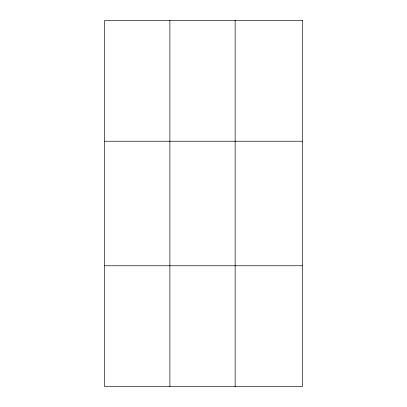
<?xml version="1.0" encoding="UTF-8"?>
<svg xmlns="http://www.w3.org/2000/svg" width="407" height="407" viewBox="0 0 407 407"><rect width="100%" height="100%" fill="white"/><g stroke="black" fill="none" stroke-linecap="round" stroke-linejoin="round"><path stroke-width="0.61" d="M169.892 386.65L169.892 20.35M235.134 386.65L235.134 20.35M104.65 141.229L302.35 141.229M104.65 265.771L302.35 265.771M302.35 20.35L302.35 386.65L104.65 386.65L104.65 20.35L302.35 20.35"/></g></svg>
